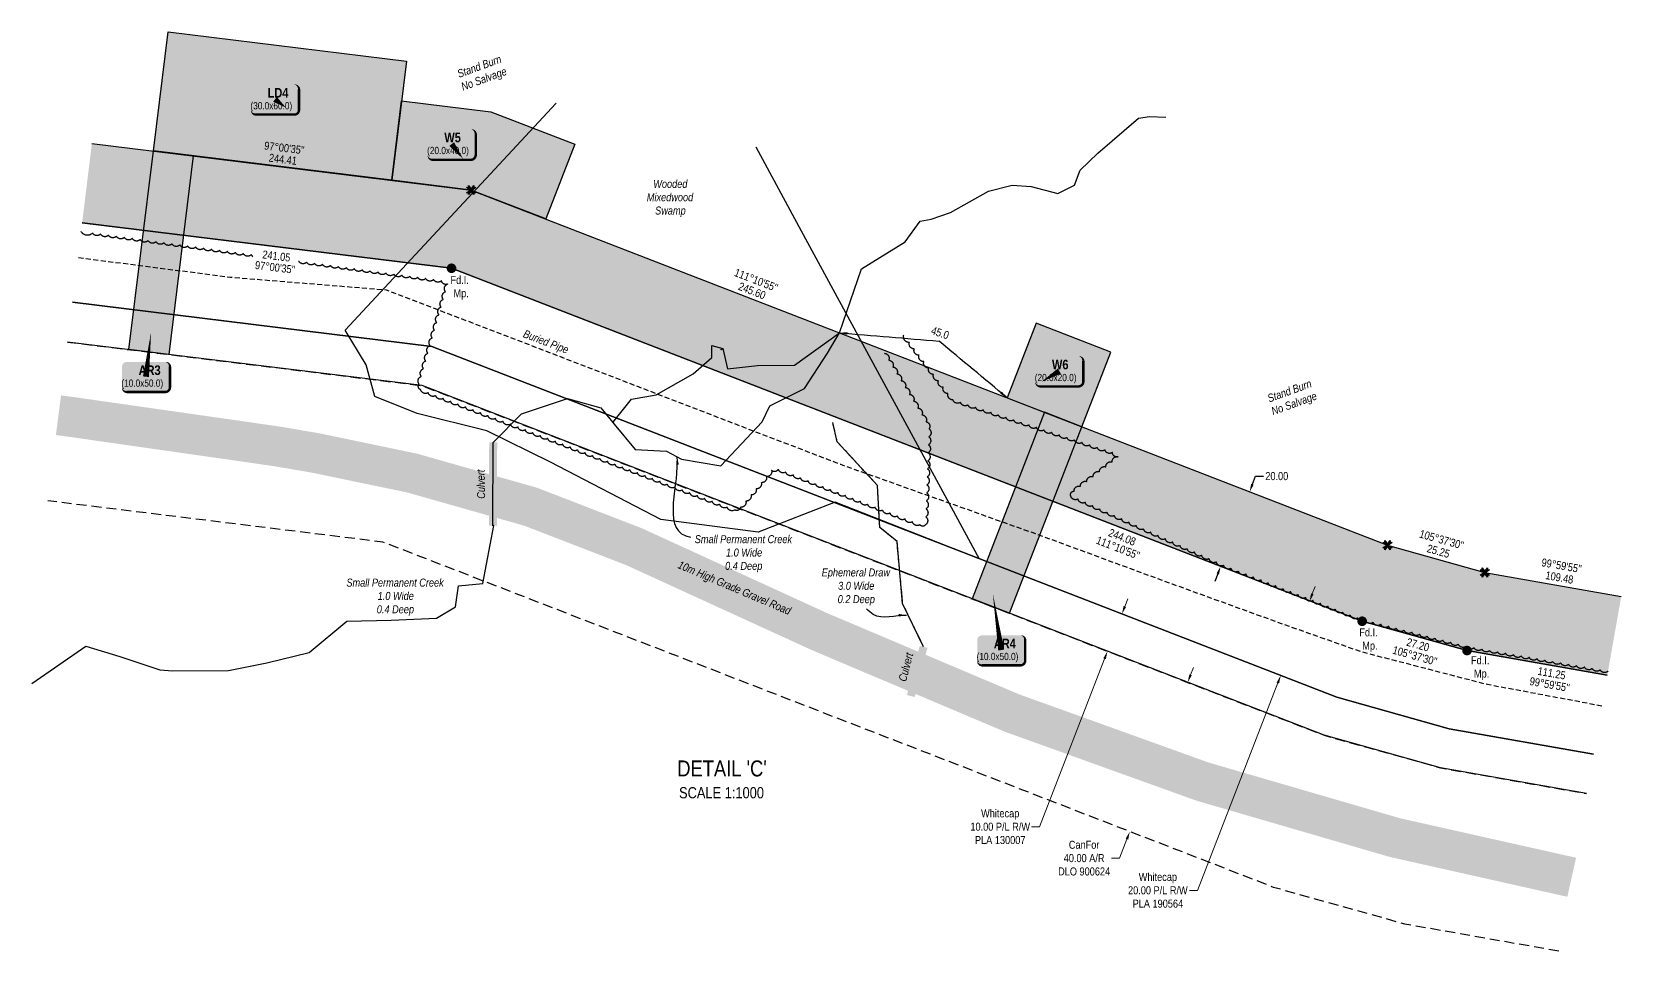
# Model space of a CAD drawing. Extents: x 474266 to 483948, y 6041075 to 6045149.
# Drawn here: x 474266 to 476251, y 6041075 to 6042223 of the extents above; entities that cross this region are included whole.
import ezdxf
from ezdxf.enums import TextEntityAlignment as Align

# ---------------------------------------------------------------- set-up
doc = ezdxf.new("R2010")
doc.units = 0
doc.header["$LTSCALE"] = 5
doc.header["$PDSIZE"] = 0.5
for name, pattern in [('0', [1, 1, 0]), ('foc-ACCESSROAD', [3.75, 2.5, -1.25]), ('foc-TOPO', [1, 0.2, -0.8]), ('foc-TOPO-ephemeral', [6.25, 3.125, -0.625, 0.625, -0.625, 0.625, -0.625]), ('UG_PIPE', [1.875, 1.25, -0.625])]:
    doc.linetypes.add(name, pattern=pattern)
doc.layers.get('Defpoints').update_dxf_attribs({"color": 9})
for name, color, linetype, lineweight in [('AS-GENERAL', 48, 'Continuous', 18), ('C-RW-T', 13, 'Continuous', 9), ('F-AR-T', 190, 'Continuous', 9), ('T-TEXT', 48, 'Continuous', 18), ('T-TIE-T', 201, 'Continuous', 18)]:
    doc.layers.add(name, color=color, linetype=linetype, lineweight=lineweight)
for name, color, linetype in [('AS-PIPE-UG', 44, 'UG_PIPE'), ('AS-PIPE-UG-T', 44, 'Continuous'), ('AS-ROADS', 254, 'Continuous'), ('C-RW', 13, 'Continuous'), ('DETAIL-T', 7, 'Continuous'), ('F-AR', 190, 'foc-ACCESSROAD'), ('L-BD', 7, 'Continuous'), ('L-BD1', 253, 'Continuous'), ('L-MON', 1, 'Continuous'), ('P-PROPOSED', 10, 'Continuous'), ('P-PROPOSED-H', 21, 'Continuous'), ('P-TEMP-BLOCKS', 250, 'Continuous'), ('P-TEMP-H', 41, 'Continuous'), ('P-TEMP_ACCESS ROAD', 46, 'Continuous'), ('P-TEMP_LOG DECK', 46, 'Continuous'), ('P-TEMP_WORKSPACE', 46, 'Continuous'), ('P-TXT', 4, 'Continuous'), ('T-BUSH', 110, '0'), ('T-CREEK', 160, 'Continuous'), ('T-DRAW', 143, 'foc-TOPO-ephemeral'), ('T-GENERAL', 48, 'foc-TOPO'), ('T-SLOPE', 48, 'Continuous'), ('T-WATER', 160, 'Continuous'), ('T-WATER-T', 170, 'Continuous'), ('WETLAND', 143, 'Continuous'), ('WETLAND-T', 146, 'Continuous')]:
    doc.layers.add(name, color=color, linetype=linetype)
doc.styles.add('80', font='ARIALN.TTF', dxfattribs={"height": 10})
doc.styles.add('80CG', font='ARIALN.TTF', dxfattribs={"height": 10})
doc.styles.add('80L', font='ARIALN.TTF', dxfattribs={"height": 10})
doc.styles.add('80LS', font='ARIALNI.TTF', dxfattribs={"height": 10})
doc.styles.add('BOLD', font='ARIALNB.TTF')
doc.styles.add('foc-LtypeFont', font='ARIALN.TTF', dxfattribs={"height": 7.35})
doc.linetypes.add('foc-TOPO-flowdirection-NOLINE', pattern='A,0,[">",foc-LtypeFont,S=0.3,R=0,X=0,Y=-0.945],-20,[">",foc-LtypeFont,S=0.3,R=0,X=0,Y=-0.945],0', length=20)
doc.dimstyles.new('Compass 5 000', dxfattribs={"dimscale": 5, "dimtxt": 9, "dimasz": 2, "dimexe": 0.2, "dimexo": 0.0625, "dimgap": 0.5, "dimtad": 0, "dimtih": 1, "dimtoh": 1, "dimzin": 0, "dimdsep": 46, "dimtxsty": '80CG', "dimcen": 0.1, "dimse1": 1, "dimse2": 1, "dimclrd": 256, "dimclrt": 256, "dimaunit": 1, "dimadec": 4, "dimazin": 0, "dimtfac": 0.06, "dimtofl": 0, "dimtmove": 0, "dimatfit": 1, "dimfxl": 0.2, "dimtolj": 1, "dimtzin": 0, "dimlwd": -1, "dimarcsym": 0})

# ---------------------------------------------------------------- blocks, each defined once
blk = doc.blocks.new('fdia')
at = {"color": 255, "const_width": 1}
blk.add_lwpolyline([(-0.5, 0, 1), (0.5, 0, 1)], format="xyb", close=True, dxfattribs=at)
blk = doc.blocks.new('Fdiaa')
blk.add_blockref('fdia', (0, 0))
blk = doc.blocks.new('fdib')
at = {"color": 1, "const_width": 1.6}
blk.add_lwpolyline([(-0.4, 0, 1), (0.4, 0, 1)], format="xyb", close=True, dxfattribs=at)
at = {"color": 1}
blk.add_circle((0, 0), 0.8, dxfattribs=at)
blk = doc.blocks.new('Fdibb')
blk.add_blockref('fdib', (0, 0))
blk = doc.blocks.new('fdicc')
for name in ['Fdibb', 'Fdiaa']:
    blk.add_blockref(name, (0, 0))
blk = doc.blocks.new('FDI')
blk.add_blockref('fdicc', (0, 0))
blk = doc.blocks.new('*U551')
at = {"true_color": 0xff8aff}
h = blk.add_hatch(color=211, dxfattribs=at)
edge = h.paths.add_edge_path()
edge.add_line((-24, -19.1), (24, -19.1))
edge.add_arc((24, -13.1), 6, 270, 360)
edge.add_line((30, -13.1), (30, 12.5))
edge.add_arc((24, 12.5), 6, 0, 90)
edge.add_line((24, 18.5), (-24, 18.5))
edge.add_arc((-24, 12.5), 6, 90, 180)
edge.add_line((-30, 12.5), (-30, -13.1))
edge.add_arc((-24, -13.1), 6, 180, 270)
at = {"color": 250, "flags": 128}
blk.add_lwpolyline([(-24, -19.1, 3, 3, 0), (24, -19.1, 3, 3, 0.414214), (30, -13.1, 3, 3, 0), (30, 12.5, 3, 0, 0.414214), (24, 18.5, 0, 0, 0), (-24, 18.5, 0, 0, 0.414214), (-30, 12.5, 0, 0, 0), (-30, -13.1, 0, 3, 0.414214)], format="xyseb", close=True, dxfattribs=at)
at = {"flags": 128}
blk.add_lwpolyline([(13.6, -10.3, 0, 7.5, 0), (0, 0, 0, 0, 0)], format="xyseb", dxfattribs=at)
at = {"color": 250}
for tag, p, height, style in [('TEMP_AREA_W1_001', (-9.2, 2.2), 12, 'BOLD'), ('ENTER_TEXT_001', (-30.7, -12.5), 9, '80')]:
    blk.add_attdef(tag, p, '', height=height, dxfattribs=dict(at, style=style))
blk = doc.blocks.new('*U553')
at = {"true_color": 0xff8aff}
h = blk.add_hatch(color=211, dxfattribs=at)
edge = h.paths.add_edge_path()
edge.add_line((-24, -19.1), (24, -19.1))
edge.add_arc((24, -13.1), 6, 270, 360)
edge.add_line((30, -13.1), (30, 12.5))
edge.add_arc((24, 12.5), 6, 0, 90)
edge.add_line((24, 18.5), (-24, 18.5))
edge.add_arc((-24, 12.5), 6, 90, 180)
edge.add_line((-30, 12.5), (-30, -13.1))
edge.add_arc((-24, -13.1), 6, 180, 270)
at = {"color": 250, "flags": 128}
blk.add_lwpolyline([(-24, -19.1, 3, 3, 0), (24, -19.1, 3, 3, 0.414214), (30, -13.1, 3, 3, 0), (30, 12.5, 3, 0, 0.414214), (24, 18.5, 0, 0, 0), (-24, 18.5, 0, 0, 0.414214), (-30, 12.5, 0, 0, 0), (-30, -13.1, 0, 3, 0.414214)], format="xyseb", close=True, dxfattribs=at)
at = {"flags": 128}
blk.add_lwpolyline([(-22.2, -13.3, 0, 7.5, 0), (0, 0, 0, 0, 0)], format="xyseb", dxfattribs=at)
at = {"color": 250}
for tag, p, height, style in [('TEMP_AREA_W1_001', (-9.2, 2.2), 12, 'BOLD'), ('ENTER_TEXT_001', (-30.7, -12.5), 9, '80')]:
    blk.add_attdef(tag, p, '', height=height, dxfattribs=dict(at, style=style))
blk = doc.blocks.new('*U552')
at = {"true_color": 0xff8aff}
h = blk.add_hatch(color=211, dxfattribs=at)
edge = h.paths.add_edge_path()
edge.add_line((-24, -19.6), (24, -19.6))
edge.add_arc((24, -13.6), 6, 270, 360)
edge.add_line((30, -13.6), (30, 12.5))
edge.add_arc((24, 12.5), 6, 0, 90)
edge.add_line((24, 18.5), (-24, 18.5))
edge.add_arc((-24, 12.5), 6, 90, 180)
edge.add_line((-30, 12.5), (-30, -13.6))
edge.add_arc((-24, -13.6), 6, 180, 270)
at = {"color": 250, "flags": 128}
blk.add_lwpolyline([(-24, -19.6, 3, 3, 0), (24, -19.6, 3, 3, 0.414214), (30, -13.6, 3, 3, 0), (30, 12.5, 3, 0, 0.414214), (24, 18.5, 0, 0, 0), (-24, 18.5, 0, 0, 0.414214), (-30, 12.5, 0, 0, 0), (-30, -13.6, 0, 3, 0.414214)], format="xyseb", close=True, dxfattribs=at)
at = {"flags": 128}
blk.add_lwpolyline([(14.2, -18.5, 0, 7.5, 0), (0, 0, 0, 0, 0)], format="xyseb", dxfattribs=at)
at = {"color": 250}
for tag, p, height, style in [('TEMP_AREA_W1_001', (-9.2, 2.2), 12, 'BOLD'), ('ENTER_TEXT_001', (-30.7, -12.5), 9, '80')]:
    blk.add_attdef(tag, p, '', height=height, dxfattribs=dict(at, style=style))
blk = doc.blocks.new('*D554')
at = {"layer": 'C-RW-T', "transparency": 16777216}
for p, q in [((475631.4, 6041505.3), (475635, 6041514.7)), ((475606.1, 6041440.1), (475524.8, 6041230.3)), ((475524.8, 6041230.3), (475514.8, 6041230.3))]:
    blk.add_line(p, q, dxfattribs=at)
at = {"layer": 'C-RW-T', "linetype": 'Continuous', "transparency": 16777216}
for points in [[(475629.9, 6041505.9), (475633, 6041504.7), (475627.8, 6041496)], [(475604.6, 6041440.7), (475607.7, 6041439.5), (475609.7, 6041449.4)]]:
    blk.add_solid(points, dxfattribs=at)
at = {"layer": 'Defpoints', "color": 0, "linetype": 'Continuous', "transparency": 16777216}
for p in [(475651.6, 6041486.8), (475609.7, 6041449.4), (475633.5, 6041440.2)]:
    blk.add_point(p, dxfattribs=at)
at = {"layer": 'C-RW-T', "linetype": 'Continuous', "transparency": 16777216, "insert": (475475.8, 6041230.3), "char_height": 10, "attachment_point": 5, "style": '80CG'}
blk.add_mtext('\\A1;Whitecap\\P10.00 P/L R/W\\PPLA 130007', dxfattribs=at)
blk = doc.blocks.new('*D555')
at = {"layer": 'Defpoints', "color": 0, "linetype": 'Continuous', "transparency": 16777216}
for p in [(475696.5, 6041415.8), (475624.2, 6041229.4), (475637.7, 6041224.2)]:
    blk.add_point(p, dxfattribs=at)
at = {"layer": 'F-AR-T', "transparency": 16777216}
for p, q in [((475713.5, 6041419.9), (475717.2, 6041429.2)), ((475634.1, 6041214.9), (475624.9, 6041191.1)), ((475624.9, 6041191.1), (475614.9, 6041191.1))]:
    blk.add_line(p, q, dxfattribs=at)
at = {"layer": 'F-AR-T', "linetype": 'Continuous', "transparency": 16777216}
for points in [[(475712, 6041420.5), (475715.1, 6041419.3), (475709.9, 6041410.6)], [(475632.5, 6041215.5), (475635.6, 6041214.3), (475637.7, 6041224.2)]]:
    blk.add_solid(points, dxfattribs=at)
at = {"layer": 'F-AR-T', "linetype": 'Continuous', "transparency": 16777216, "insert": (475580.6, 6041191.1), "char_height": 10, "attachment_point": 5, "style": '80CG'}
blk.add_mtext('\\A1;CanFor\\P40.00 A/R\\PDLO 900624', dxfattribs=at)
blk = doc.blocks.new('*D556')
at = {"layer": 'C-RW-T', "transparency": 16777216}
for p, q in [((475865.6, 6041521), (475869.2, 6041530.3)), ((475822.5, 6041409.8), (475722.2, 6041150.9)), ((475722.2, 6041150.9), (475712.2, 6041150.9))]:
    blk.add_line(p, q, dxfattribs=at)
at = {"layer": 'C-RW-T', "linetype": 'Continuous', "transparency": 16777216}
for points in [[(475864.1, 6041521.6), (475867.2, 6041520.4), (475862, 6041511.7)], [(475821, 6041410.4), (475824.1, 6041409.2), (475826.1, 6041419.1)]]:
    blk.add_solid(points, dxfattribs=at)
at = {"layer": 'Defpoints', "color": 0, "linetype": 'Continuous', "transparency": 16777216}
for p in [(475815.2, 6041529.8), (475779.4, 6041437.3), (475826.1, 6041419.1)]:
    blk.add_point(p, dxfattribs=at)
at = {"layer": 'C-RW-T', "linetype": 'Continuous', "transparency": 16777216, "insert": (475672.7, 6041150.9), "char_height": 10, "attachment_point": 5, "style": '80CG'}
blk.add_mtext('\\A1;Whitecap\\P20.00 P/L R/W\\PPLA 190564', dxfattribs=at)
blk = doc.blocks.new('*U560')
at = {"true_color": 0xff8aff}
h = blk.add_hatch(color=211, dxfattribs=at)
edge = h.paths.add_edge_path()
edge.add_line((-24, -19.1), (24, -19.1))
edge.add_arc((24, -13.1), 6, 270, 360)
edge.add_line((30, -13.1), (30, 12.5))
edge.add_arc((24, 12.5), 6, 0, 90)
edge.add_line((24, 18.5), (-24, 18.5))
edge.add_arc((-24, 12.5), 6, 90, 180)
edge.add_line((-30, 12.5), (-30, -13.1))
edge.add_arc((-24, -13.1), 6, 180, 270)
at = {"flags": 128}
blk.add_lwpolyline([(-10.4, 70.4, 0, 7.5, 0), (0, 0, 0, 0, 0)], format="xyseb", dxfattribs=at)
at = {"color": 250, "flags": 128}
blk.add_lwpolyline([(-24, -19.1, 3, 3, 0), (24, -19.1, 3, 3, 0.414214), (30, -13.1, 3, 3, 0), (30, 12.5, 3, 0, 0.414214), (24, 18.5, 0, 0, 0), (-24, 18.5, 0, 0, 0.414214), (-30, 12.5, 0, 0, 0), (-30, -13.1, 0, 3, 0.414214)], format="xyseb", close=True, dxfattribs=at)
at = {"color": 250}
for tag, p, height, style in [('TEMP_AREA_W1_001', (-9.2, 2.2), 12, 'BOLD'), ('ENTER_TEXT_001', (-30.7, -12.5), 9, '80')]:
    blk.add_attdef(tag, p, '', height=height, dxfattribs=dict(at, style=style))
blk = doc.blocks.new('*U568')
at = {"true_color": 0xff8aff}
h = blk.add_hatch(color=211, dxfattribs=at)
edge = h.paths.add_edge_path()
edge.add_line((-24, -19.1), (24, -19.1))
edge.add_arc((24, -13.1), 6, 270, 360)
edge.add_line((30, -13.1), (30, 12.5))
edge.add_arc((24, 12.5), 6, 0, 90)
edge.add_line((24, 18.5), (-24, 18.5))
edge.add_arc((-24, 12.5), 6, 90, 180)
edge.add_line((-30, 12.5), (-30, -13.1))
edge.add_arc((-24, -13.1), 6, 180, 270)
at = {"flags": 128}
blk.add_lwpolyline([(6.4, 55.6, 0, 7.5, 0), (0, 0, 0, 0, 0)], format="xyseb", dxfattribs=at)
at = {"color": 250, "flags": 128}
blk.add_lwpolyline([(-24, -19.1, 3, 3, 0), (24, -19.1, 3, 3, 0.414214), (30, -13.1, 3, 3, 0), (30, 12.5, 3, 0, 0.414214), (24, 18.5, 0, 0, 0), (-24, 18.5, 0, 0, 0.414214), (-30, 12.5, 0, 0, 0), (-30, -13.1, 0, 3, 0.414214)], format="xyseb", close=True, dxfattribs=at)
at = {"color": 250}
for tag, p, height, style in [('TEMP_AREA_W1_001', (-9.2, 2.2), 12, 'BOLD'), ('ENTER_TEXT_001', (-30.7, -12.5), 9, '80')]:
    blk.add_attdef(tag, p, '', height=height, dxfattribs=dict(at, style=style))
blk = doc.blocks.new('TEMP')
h = blk.add_hatch(color=255)
h.dxf.hatch_style = 1
h.paths.add_polyline_path([(0, 0.25), (-0.67, 1.15), (-0.67, 0.67), (-1.15, 0.67), (-0.25, 0), (-1.15, -0.67), (-0.67, -0.67), (-0.67, -1.15), (0, -0.25), (0.67, -1.15), (0.67, -0.67), (1.15, -0.67), (0.25, 0), (1.15, 0.67), (0.67, 0.67), (0.67, 1.15)])
h.paths.add_polyline_path([(0.57, 0.85), (0.57, 0.57), (0.85, 0.57), (0.08, 0), (0.85, -0.57), (0.57, -0.57), (0.57, -0.85), (0, -0.08), (-0.57, -0.85), (-0.57, -0.57), (-0.85, -0.57), (-0.08, 0), (-0.85, 0.57), (-0.57, 0.57), (-0.57, 0.85), (0, 0.08)], flags=16)
h = blk.add_hatch(color=1)
h.dxf.hatch_style = 1
h.paths.add_polyline_path([(0, 0.08), (-0.57, 0.85), (-0.57, 0.57), (-0.85, 0.57), (-0.08, 0), (-0.85, -0.57), (-0.57, -0.57), (-0.57, -0.85), (0, -0.08), (0.57, -0.85), (0.57, -0.57), (0.85, -0.57), (0.08, 0), (0.85, 0.57), (0.57, 0.57), (0.57, 0.85)])
at = {"color": 1}
for p, q in [((-0.08, 0), (0.08, 0)), ((0, 0.08), (0, -0.08))]:
    blk.add_line(p, q, dxfattribs=at)
at = {"color": 255, "flags": 128}
blk.add_lwpolyline([(-0.25, 0), (-1.15, 0.67), (-0.67, 0.67), (-0.67, 1.15), (0, 0.25), (0.67, 1.15), (0.67, 0.67), (1.15, 0.67), (0.25, 0), (1.15, -0.67), (0.67, -0.67), (0.67, -1.15), (0, -0.25), (-0.67, -1.15), (-0.67, -0.67), (-1.15, -0.67)], close=True, dxfattribs=at)
at = {"color": 1, "flags": 128}
blk.add_lwpolyline([(-0.08, 0), (-0.85, 0.57), (-0.57, 0.57), (-0.57, 0.85), (0, 0.08), (0.57, 0.85), (0.57, 0.57), (0.85, 0.57), (0.08, 0), (0.85, -0.57), (0.57, -0.57), (0.57, -0.85), (0, -0.08), (-0.57, -0.85), (-0.57, -0.57), (-0.85, -0.57)], close=True, dxfattribs=at)
blk = doc.blocks.new('*D569')
at = {"layer": 'Defpoints', "color": 0, "transparency": 16777216}
for p in [(475778.7, 6041651.9), (475787.3, 6041648.6), (475742.5, 6041558.7)]:
    blk.add_point(p, dxfattribs=at)
at = {"layer": 'P-TXT', "transparency": 16777216}
for p, q in [((475790.9, 6041657.9), (475794.8, 6041668.1)), ((475794.8, 6041668.1), (475804.8, 6041668.1)), ((475747.5, 6041546.1), (475743.9, 6041536.7))]:
    blk.add_line(p, q, dxfattribs=at)
for points in [[(475789.3, 6041658.5), (475792.4, 6041657.3), (475787.3, 6041648.6)], [(475746, 6041546.7), (475749.1, 6041545.5), (475751.1, 6041555.4)]]:
    blk.add_solid(points, dxfattribs=at)
at = {"layer": 'P-TXT', "transparency": 16777216, "insert": (475821.2, 6041668.1), "char_height": 10, "attachment_point": 5, "style": '80CG'}
blk.add_mtext('\\A1;20.00', dxfattribs=at)

msp = doc.modelspace()

# ---------------------------------------------------------------- hatches: boundary and pattern name
at = {"layer": 'P-PROPOSED-H'}
h = msp.add_hatch(color=256, dxfattribs=at)
h.dxf.hatch_style = 1
h.paths.add_polyline_path([(476251.365, 6041517.832), (476234.012, 6041419.403), (476058.789, 6041450.293), (475927.869, 6041486.908), (474790.524, 6041927.658), (474329.219, 6041984.38), (474341.416, 6042083.581), (474815.054, 6042025.343), (475959.461, 6041581.856), (476080.979, 6041547.87)])
at = {"layer": 'P-TEMP-H'}
h = msp.add_hatch(color=256, dxfattribs=at)
h.dxf.hatch_style = 1
h.paths.add_polyline_path([(474418.252, 6042074.133), (474436.549, 6042222.934), (474734.15, 6042186.341), (474715.854, 6042037.54)])
h = msp.add_hatch(color=256, dxfattribs=at)
h.dxf.hatch_style = 1
h.paths.add_polyline_path([(474908.248, 6041989.227), (474815.054, 6042025.343), (474715.854, 6042037.54), (474728.051, 6042136.741), (474839.584, 6042123.027), (474944.364, 6042082.422)])
h = msp.add_hatch(color=256, dxfattribs=at)
h.dxf.hatch_style = 1
h.paths.add_polyline_path([(474467.853, 6042068.034), (474437.359, 6041820.033), (474387.758, 6041826.132), (474418.252, 6042074.133)])
h = msp.add_hatch(color=256, dxfattribs=at)
h.dxf.hatch_style = 1
h.paths.add_polyline_path([(475577.669, 6041729.81), (475613.784, 6041823.004), (475520.59, 6041859.119), (475484.475, 6041765.925)])
h = msp.add_hatch(color=256, dxfattribs=at)
h.dxf.hatch_style = 1
h.paths.add_polyline_path([(475487.381, 6041496.824), (475577.669, 6041729.81), (475531.072, 6041747.867), (475440.784, 6041514.881)])

# ---------------------------------------------------------------- linework, layer by layer
at = {"layer": 'AS-GENERAL', "const_width": 9.995, "flags": 128}
for points in [[(474842.164, 6041606.218), (474842.599, 6041710.308)], [(475364.164, 6041393.538), (475380.079, 6041454.893)]]:
    msp.add_lwpolyline(points, dxfattribs=at)
at = {"layer": 'AS-PIPE-UG', "flags": 128}
msp.add_lwpolyline([(476227.244, 6041381.009), (476084.389, 6041407.768), (475927.014, 6041448.508), (475821.979, 6041485.738), (475690.849, 6041533.148), (475527.829, 6041593.198), (475276.559, 6041682.513), (474709.534, 6041900.343), (474514.699, 6041916.123), (474323.85, 6041940.714)], dxfattribs=at)
at = {"layer": 'AS-ROADS', "const_width": 49.974, "flags": 128}
msp.add_lwpolyline([(476189.553, 6041167.215), (475968.759, 6041216.758), (475728.479, 6041286.678), (475490.219, 6041372.413), (475250.344, 6041473.848), (475018.189, 6041580.113), (474889.684, 6041629.788), (474741.574, 6041671.878), (474620.914, 6041696.998), (474571.259, 6041705.468), (474316.374, 6041741.948), (474299.675, 6041744.107)], dxfattribs=at)
at = {"layer": 'C-RW'}
for points in [[(474329.219, 6041984.38), (474790.524, 6041927.658), (475927.869, 6041486.908), (476058.789, 6041450.293), (476234.012, 6041419.403)], [(476216.66, 6041320.973), (476036.6, 6041352.717), (475896.278, 6041391.961), (474765.995, 6041829.974), (474317.021, 6041885.18)], [(474317.021, 6041885.18), (474765.995, 6041829.974), (475896.278, 6041391.961), (476036.6, 6041352.717), (476216.66, 6041320.973)], [(476207.983, 6041271.758), (476025.505, 6041303.928), (475880.482, 6041344.487), (474753.73, 6041781.132), (474310.922, 6041835.58)]]:
    msp.add_lwpolyline(points, dxfattribs=at)
at = {"layer": 'F-AR', "flags": 128}
for points in [[(474310.922, 6041835.58), (474753.73, 6041781.132), (475880.482, 6041344.487), (476025.505, 6041303.928), (476207.983, 6041271.758)], [(476173.279, 6041074.899), (475981.126, 6041108.774), (475817.298, 6041154.593), (474704.67, 6041585.764), (474286.527, 6041637.179)]]:
    msp.add_lwpolyline(points, dxfattribs=at)
at = {"layer": 'P-PROPOSED', "flags": 128}
msp.add_lwpolyline([(474341.416, 6042083.581), (474815.054, 6042025.343), (475959.461, 6041581.856), (476080.979, 6041547.87), (476251.365, 6041517.832)], dxfattribs=at)
at = {"layer": 'P-PROPOSED'}
msp.add_lwpolyline([(476234.012, 6041419.403), (476058.789, 6041450.293), (475927.869, 6041486.908), (474790.524, 6041927.658), (474329.219, 6041984.38)], dxfattribs=at)
at = {"layer": 'P-TEMP_ACCESS ROAD'}
for points in [[(474467.853, 6042068.034), (474437.359, 6041820.033), (474387.758, 6041826.132), (474418.252, 6042074.133)], [(475487.381, 6041496.824), (475577.669, 6041729.81), (475531.072, 6041747.867), (475440.784, 6041514.881)]]:
    msp.add_lwpolyline(points, close=True, dxfattribs=at)
at = {"layer": 'P-TEMP_LOG DECK'}
msp.add_lwpolyline([(474418.252, 6042074.133), (474436.549, 6042222.934), (474734.15, 6042186.341), (474715.854, 6042037.54)], close=True, dxfattribs=at)
at = {"layer": 'P-TEMP_WORKSPACE', "flags": 128}
msp.add_lwpolyline([(474908.248, 6041989.227), (474815.054, 6042025.343), (474715.854, 6042037.54), (474728.051, 6042136.741), (474839.584, 6042123.027), (474944.364, 6042082.422)], close=True, dxfattribs=at)
at = {"layer": 'P-TEMP_WORKSPACE'}
msp.add_lwpolyline([(475577.669, 6041729.81), (475613.784, 6041823.004), (475520.59, 6041859.119), (475484.475, 6041765.925)], close=True, dxfattribs=at)
at = {"layer": 'T-BUSH', "flags": 128}
for points in [[(475331.312, 6041821.454, -0.52056705), (475336.508, 6041812.916, -0.52056705), (475341.704, 6041804.378, -0.52056705), (475346.9, 6041795.84, -0.52056705), (475352.096, 6041787.302, -0.52056705), (475357.292, 6041778.764, -0.52056705), (475362.488, 6041770.226, -0.52056705), (475367.684, 6041761.688, -0.52056705), (475372.88, 6041753.15, -0.52056705), (475378.076, 6041744.612, -0.52056705), (475383.272, 6041736.074, -0.52056705), (475387.041, 6041727.165, -0.52056705), (475386.659, 6041717.178, -0.52056705), (475386.277, 6041707.19, -0.52056705), (475385.895, 6041697.203, -0.52056705), (475385.514, 6041687.216, -0.52056705), (475385.132, 6041677.228, -0.52056705), (475384.75, 6041667.241, -0.52056705), (475384.368, 6041657.253, -0.52056705), (475383.986, 6041647.266, -0.52056705), (475383.605, 6041637.278, -0.52056705), (475383.223, 6041627.291, -0.52056705), (475382.841, 6041617.303, -0.52056705), (475382.459, 6041607.316, -0.52056705), (475375.49, 6041607.404, -0.52056705), (475366.188, 6041611.06, -0.52056705), (475356.885, 6041614.716, -0.52056705), (475347.583, 6041618.371, -0.52056705), (475338.281, 6041622.027, -0.52056705), (475328.979, 6041625.683, -0.52056705), (475319.677, 6041629.339, -0.52056705), (475310.375, 6041632.995, -0.52056705), (475301.072, 6041636.651, -0.52056705), (475291.77, 6041640.306, -0.52056705), (475282.468, 6041643.962, -0.52056705), (475273.166, 6041647.618, -0.52056705), (475263.864, 6041651.274, -0.52056705), (475254.562, 6041654.93, -0.52056705), (475245.26, 6041658.585, -0.52056705), (475235.957, 6041662.241, -0.52056705), (475226.655, 6041665.897, -0.52056705), (475217.353, 6041669.553, -0.52056705), (475208.051, 6041673.209, -0.52056705), (475198.749, 6041676.864, -0.52056705), (475190.301, 6041675.264, -0.52056705), (475183.87, 6041667.613, -0.52056705), (475177.439, 6041659.962, -0.52056705), (475171.008, 6041652.311, -0.52056705), (475164.577, 6041644.66, -0.52056705), (475158.145, 6041637.01, -0.52056705), (475151.714, 6041629.359, -0.52056705), (475144.202, 6041625.886, -0.52056705), (475134.867, 6041629.458, -0.52056705), (475125.532, 6041633.029, -0.52056705), (475116.197, 6041636.601, -0.52056705), (475106.862, 6041640.172, -0.52056705), (475097.528, 6041643.744, -0.52056705), (475088.193, 6041647.315, -0.52056705), (475078.858, 6041650.887, -0.52056705), (475069.523, 6041654.458, -0.52056705), (475060.188, 6041658.03, -0.52056705), (475050.853, 6041661.601, -0.52056705), (475041.519, 6041665.173, -0.52056705), (475032.184, 6041668.744, -0.52056705), (475022.849, 6041672.316, -0.52056705), (475013.514, 6041675.887, -0.52056705), (475004.179, 6041679.458, -0.52056705), (474994.844, 6041683.03, -0.52056705), (474985.509, 6041686.601, -0.52056705), (474976.175, 6041690.173, -0.52056705), (474966.84, 6041693.744, -0.52056705), (474957.505, 6041697.316, -0.52056705), (474948.17, 6041700.887, -0.52056705), (474938.835, 6041704.459, -0.52056705), (474929.5, 6041708.03, -0.52056705), (474920.165, 6041711.602, -0.52056705), (474910.831, 6041715.173, -0.52056705), (474901.496, 6041718.745, -0.52056705), (474892.161, 6041722.316, -0.52056705), (474882.826, 6041725.888, -0.52056705), (474873.491, 6041729.459, -0.52056705), (474864.156, 6041733.031, -0.52056705), (474854.821, 6041736.602, -0.52056705), (474845.487, 6041740.174, -0.52056705), (474836.152, 6041743.745, -0.52056705), (474826.817, 6041747.317, -0.52056705), (474817.482, 6041750.888, -0.52056705), (474808.147, 6041754.46, -0.52056705), (474798.812, 6041758.031, -0.52056705), (474789.477, 6041761.603, -0.52056705), (474780.143, 6041765.174, -0.52056705), (474770.808, 6041768.745, -0.52056705), (474761.473, 6041772.317, -0.52056705), (474752.138, 6041775.888, -0.52056705), (474750.067, 6041783.092, -0.52056705), (474752.812, 6041792.702, -0.52056705), (474755.556, 6041802.313, -0.52056705), (474758.3, 6041811.923, -0.52056705), (474761.045, 6041821.534, -0.52056705), (474763.789, 6041831.145, -0.52056705), (474766.533, 6041840.755, -0.52056705), (474769.278, 6041850.366, -0.52056705), (474772.022, 6041859.976, -0.52056705), (474774.766, 6041869.587, -0.52056705), (474777.511, 6041879.198, -0.52056705), (474780.255, 6041888.808, -0.52056705), (474782.999, 6041898.419, -0.52056705), (474785.729, 6041908.033, -0.52056705), (474778.079, 6041912.237, -0.52056705), (474768.176, 6041913.589, -0.52056705), (474758.273, 6041914.941, -0.52056705), (474748.37, 6041916.294, -0.52056705), (474738.468, 6041917.646, -0.52056705), (474728.565, 6041918.999, -0.52056705), (474718.662, 6041920.351, -0.52056705), (474708.759, 6041921.703, -0.52056705), (474698.856, 6041923.056, -0.52056705), (474688.954, 6041924.408, -0.52056705), (474679.051, 6041925.76, -0.52056705), (474669.148, 6041927.113, -0.52056705), (474659.245, 6041928.465, -0.52056705), (474649.342, 6041929.818, -0.52056705), (474639.439, 6041931.17, -0.52056705), (474629.537, 6041932.522, -0.52056705), (474619.634, 6041933.875, -0.52056705), (474609.731, 6041935.227, -0.52056705), (474599.828, 6041936.58, -0.52056705), (474589.925, 6041937.932, -0.52056705), (474580.022, 6041939.284, -0.52056705), (474570.12, 6041940.637, -0.52056705), (474560.217, 6041941.989, -0.52056705), (474550.314, 6041943.341, -0.52056705), (474540.411, 6041944.694, -0.52056705), (474530.508, 6041946.046, -0.52056705), (474520.605, 6041947.399, -0.52056705), (474510.703, 6041948.751, -0.52056705), (474500.8, 6041950.103, -0.52056705), (474490.897, 6041951.456, -0.52056705), (474480.994, 6041952.808, -0.52056705), (474471.091, 6041954.161, -0.52056705), (474461.188, 6041955.513, -0.52056705), (474451.286, 6041956.865, -0.52056705), (474441.383, 6041958.218, -0.52056705), (474431.48, 6041959.57, -0.52056705), (474421.577, 6041960.922, -0.52056705), (474411.674, 6041962.275, -0.52056705), (474401.771, 6041963.627, -0.52056705), (474391.869, 6041964.98, -0.52056705), (474381.966, 6041966.332, -0.52056705), (474372.063, 6041967.684, -0.52056705), (474362.16, 6041969.037, -0.52056705), (474352.257, 6041970.389, -0.52056705), (474342.354, 6041971.741, -0.52056705), (474327.947, 6041973.709, -0.52056705)], [(476234.917, 6041424.556, -0.52056705), (476225.072, 6041426.279, -0.52056705), (476215.227, 6041428.002, -0.52056705), (476205.382, 6041429.726, -0.52056705), (476195.537, 6041431.449, -0.52056705), (476185.692, 6041433.172, -0.52056705), (476175.847, 6041434.895, -0.52056705), (476166.001, 6041436.619, -0.52056705), (476156.156, 6041438.342, -0.52056705), (476146.311, 6041440.065, -0.52056705), (476136.466, 6041441.788, -0.52056705), (476126.621, 6041443.512, -0.52056705), (476116.776, 6041445.235, -0.52056705), (476106.931, 6041446.958, -0.52056705), (476097.086, 6041448.681, -0.52056705), (476087.241, 6041450.405, -0.52056705), (476077.396, 6041452.128, -0.52056705), (476067.551, 6041453.851, -0.52056705), (476057.736, 6041455.714, -0.52056705), (476048.056, 6041458.204, -0.52056705), (476038.377, 6041460.695, -0.52056705), (476028.697, 6041463.185, -0.52056705), (476019.018, 6041465.675, -0.52056705), (476009.338, 6041468.166, -0.52056705), (475999.659, 6041470.656, -0.52056705), (475989.979, 6041473.147, -0.52056705), (475980.3, 6041475.637, -0.52056705), (475970.62, 6041478.128, -0.52056705), (475960.941, 6041480.618, -0.52056705), (475951.261, 6041483.109, -0.52056705), (475941.582, 6041485.599, -0.52056705), (475931.902, 6041488.089, -0.52056705), (475922.332, 6041490.918, -0.52056705), (475913.03, 6041494.574, -0.52056705), (475903.728, 6041498.23, -0.52056705), (475894.426, 6041501.886, -0.52056705), (475885.124, 6041505.542, -0.52056705), (475875.822, 6041509.197, -0.52056705), (475866.519, 6041512.853, -0.52056705), (475857.217, 6041516.509, -0.52056705), (475847.915, 6041520.165, -0.52056705), (475838.613, 6041523.82, -0.52056705), (475829.311, 6041527.476, -0.52056705), (475820.009, 6041531.132, -0.52056705), (475810.706, 6041534.788, -0.52056705), (475801.404, 6041538.443, -0.52056705), (475792.102, 6041542.099, -0.52056705), (475782.8, 6041545.755, -0.52056705), (475773.498, 6041549.411, -0.52056705), (475764.196, 6041553.066, -0.52056705), (475754.901, 6041556.741, -0.52056705), (475745.803, 6041560.879, -0.52056705), (475736.705, 6041565.017, -0.52056705), (475727.607, 6041569.155, -0.52056705), (475718.509, 6041573.292, -0.52056705), (475709.411, 6041577.43, -0.52056705), (475700.314, 6041581.568, -0.52056705), (475691.216, 6041585.706, -0.52056705), (475682.118, 6041589.844, -0.52056705), (475673.02, 6041593.982, -0.52056705), (475663.922, 6041598.12, -0.52056705), (475654.824, 6041602.258, -0.52056705), (475645.726, 6041606.396, -0.52056705), (475636.628, 6041610.534, -0.52056705), (475627.53, 6041614.671, -0.52056705), (475618.432, 6041618.809, -0.52056705), (475609.334, 6041622.947, -0.52056705), (475600.236, 6041627.085, -0.52056705), (475591.138, 6041631.223, -0.52056705), (475582.04, 6041635.361, -0.52056705), (475572.942, 6041639.499, -0.52056705), (475563.844, 6041643.637, -0.52056705), (475568.038, 6041649.293, -0.52056705), (475575.968, 6041655.376, -0.52056705), (475583.898, 6041661.46, -0.52056705), (475591.828, 6041667.543, -0.52056705), (475599.759, 6041673.626, -0.52056705), (475607.689, 6041679.71, -0.52056705), (475615.619, 6041685.793, -0.52056705), (475623.104, 6041692.257, -0.52056705), (475616.063, 6041697.64, -0.52056705), (475606.571, 6041700.772, -0.52056705), (475597.079, 6041703.903, -0.52056705), (475587.588, 6041707.034, -0.52056705), (475578.096, 6041710.165, -0.52056705), (475568.605, 6041713.296, -0.52056705), (475559.113, 6041716.427, -0.52056705), (475549.621, 6041719.559, -0.52056705), (475540.13, 6041722.69, -0.52056705), (475530.638, 6041725.821, -0.52056705), (475521.147, 6041728.952, -0.52056705), (475511.655, 6041732.083, -0.52056705), (475502.163, 6041735.215, -0.52056705), (475492.672, 6041738.346, -0.52056705), (475483.18, 6041741.477, -0.52056705), (475473.689, 6041744.608, -0.52056705), (475464.197, 6041747.739, -0.52056705), (475454.705, 6041750.87, -0.52056705), (475445.214, 6041754.002, -0.52056705), (475435.722, 6041757.133, -0.52056705), (475426.23, 6041760.264, -0.52056705), (475416.739, 6041763.395, -0.52056705), (475410.587, 6041771.194, -0.52056705), (475404.559, 6041779.166, -0.52056705), (475398.532, 6041787.139, -0.52056705), (475392.505, 6041795.112, -0.52056705), (475386.477, 6041803.085, -0.52056705), (475380.45, 6041811.058, -0.52056705), (475374.422, 6041819.03, -0.52056705), (475368.395, 6041827.003, -0.52056705), (475362.368, 6041834.976, -0.52056705), (475355.321, 6041844.297, -0.52056705)]]:
    msp.add_lwpolyline(points, format="xyb", dxfattribs=at)
at = {"layer": 'T-CREEK', "linetype": 'foc-TOPO-flowdirection-NOLINE', "flags": 128}
msp.add_lwpolyline([(474266.353, 6041409.144), (474333.744, 6041455.913), (474376.199, 6041442.838), (474426.449, 6041426.293), (474442.349, 6041424.848), (474512.109, 6041425.528), (474559.874, 6041434.848), (474612.629, 6041447.853), (474659.644, 6041487.128), (474715.179, 6041488.298), (474771.769, 6041490.773), (474795.469, 6041504.863), (474799.159, 6041531.143), (474829.769, 6041533.878), (474843.239, 6041606.288), (474842.164, 6041606.218), (474842.694, 6041710.298), (474842.599, 6041710.308), (474878.034, 6041745.833), (474935.414, 6041765.233), (474976.834, 6041753.368), (474992.219, 6041735.048), (475015.374, 6041764.123), (475046.179, 6041769.593), (475092.479, 6041795.668), (475115.604, 6041816.258), (475115.739, 6041831.353), (475129.474, 6041827.313), (475135.334, 6041802.043), (475172.829, 6041806.218), (475218.929, 6041806.468), (475275.074, 6041846.958), (475302.624, 6041927.033), (475356.954, 6041960.848), (475375.839, 6041986.488), (475389.369, 6041989.048), (475413.654, 6041997.378), (475461.354, 6042024.023), (475490.694, 6042031.378), (475514.474, 6042029.893), (475547.874, 6042021.063), (475568.774, 6042031.333), (475575.584, 6042050.083), (475597.649, 6042071.283), (475648.599, 6042115.288), (475662.134, 6042117.228), (475682.476, 6042116.201)], dxfattribs=at)
at = {"layer": 'T-CREEK', "flags": 128}
msp.add_lwpolyline([(474266.353, 6041409.144), (474333.744, 6041455.913), (474376.199, 6041442.838), (474426.449, 6041426.293), (474442.349, 6041424.848), (474512.109, 6041425.528), (474559.874, 6041434.848), (474612.629, 6041447.853), (474659.644, 6041487.128), (474715.179, 6041488.298), (474771.769, 6041490.773), (474795.469, 6041504.863), (474799.159, 6041531.143), (474829.769, 6041533.878), (474843.239, 6041606.288), (474842.164, 6041606.218), (474842.694, 6041710.298), (474842.599, 6041710.308), (474878.034, 6041745.833), (474935.414, 6041765.233), (474976.834, 6041753.368), (474992.219, 6041735.048), (475015.374, 6041764.123), (475046.179, 6041769.593), (475092.479, 6041795.668), (475115.604, 6041816.258), (475115.739, 6041831.353), (475129.474, 6041827.313), (475135.334, 6041802.043), (475172.829, 6041806.218), (475218.929, 6041806.468), (475275.074, 6041846.958), (475302.624, 6041927.033), (475356.954, 6041960.848), (475375.839, 6041986.488), (475389.369, 6041989.048), (475413.654, 6041997.378), (475461.354, 6042024.023), (475490.694, 6042031.378), (475514.474, 6042029.893), (475547.874, 6042021.063), (475568.774, 6042031.333), (475575.584, 6042050.083), (475597.649, 6042071.283), (475648.599, 6042115.288), (475662.134, 6042117.228), (475682.476, 6042116.201)], dxfattribs=at)
at = {"layer": 'T-DRAW', "linetype": 'foc-TOPO-flowdirection-NOLINE', "flags": 128}
msp.add_lwpolyline([(475380.079, 6041454.893), (475353.959, 6041508.963), (475346.974, 6041586.433), (475325.419, 6041603.758), (475322.459, 6041656.493), (475272.364, 6041711.028), (475266.659, 6041735.173)], dxfattribs=at)
at = {"layer": 'T-DRAW', "flags": 128}
msp.add_lwpolyline([(475380.079, 6041454.893), (475353.959, 6041508.963), (475346.974, 6041586.433), (475325.419, 6041603.758), (475322.459, 6041656.493), (475272.364, 6041711.028), (475266.659, 6041735.173)], dxfattribs=at)
at = {"layer": 'T-SLOPE', "flags": 128}
for points in [[(475129.869, 6041826.668), (475126.379, 6041825.973)], [(475129.139, 6041826.478), (475127.244, 6041825.883)]]:
    msp.add_lwpolyline(points, dxfattribs=at)
at = {"layer": 'T-WATER', "linetype": 'foc-TOPO-flowdirection-NOLINE', "flags": 128}
msp.add_lwpolyline([(474992.219, 6041735.048), (474993.639, 6041733.068), (475019.779, 6041701.303), (475058.949, 6041699.453), (475077.634, 6041689.313), (475126.814, 6041680.998), (475178.709, 6041735.868), (475188.164, 6041755.953), (475231.589, 6041777.668), (475260.124, 6041821.848), (475275.074, 6041846.958)], dxfattribs=at)
at = {"layer": 'T-WATER', "flags": 128}
msp.add_lwpolyline([(474992.219, 6041735.048), (474993.639, 6041733.068), (475019.779, 6041701.303), (475058.949, 6041699.453), (475077.634, 6041689.313), (475126.814, 6041680.998), (475178.709, 6041735.868), (475188.164, 6041755.953), (475231.589, 6041777.668), (475260.124, 6041821.848), (475275.074, 6041846.958)], dxfattribs=at)
at = {"layer": 'WETLAND', "flags": 128}
msp.add_lwpolyline([(475170.416, 6042079.361), (475227.426, 6041974.289), (475414.539, 6041629.435), (475449.57, 6041564.871), (475397.899, 6041585.175), (475269.859, 6041635.488), (475173.624, 6041598.266), (475051.915, 6041614.141), (474914.332, 6041685.579), (474834.743, 6041724.842), (474747.644, 6041746.433), (474694.727, 6041767.6), (474684.144, 6041807.287), (474657.595, 6041850.314), (474921.253, 6042133.664)], dxfattribs=at)

# ---------------------------------------------------------------- block references
at = {"layer": 'L-MON'}
for name, p, xscale, yscale, zscale in [('TEMP', (474815.054, 6042025.343), 4.997373850000048, 4.997373850000048, 4.997373850000048), ('FDI', (474790.524, 6041927.658), 4.997373850000058, 4.997373850000058, 4.997373850000058), ('TEMP', (475959.461, 6041581.856), 4.997373850000048, 4.997373850000048, 4.997373850000048), ('TEMP', (476080.979, 6041547.87), 4.997373850000048, 4.997373850000048, 4.997373850000048), ('FDI', (475927.869, 6041486.908), 4.997373850000058, 4.997373850000058, 4.997373850000058), ('FDI', (476058.789, 6041450.293), 4.997373850000058, 4.997373850000058, 4.997373850000058)]:
    msp.add_blockref(name, p, dxfattribs=dict(at, xscale=xscale, yscale=yscale, zscale=zscale))
at = {"layer": 'P-TEMP-BLOCKS', "xscale": 0.99947477, "yscale": 0.99947477, "zscale": 0.99947477}
for name, p, values in [('*U551', (474570.121, 6042138.614), {'TEMP_AREA_W1_001': 'LD4', 'ENTER_TEXT_001': '(30.0x60.0)'}), ('*U552', (474790.767, 6042082.72), {'TEMP_AREA_W1_001': 'W5', 'ENTER_TEXT_001': '(20.0x40.0)'}), ('*U568', (474408.96, 6041792.239), {'TEMP_AREA_W1_001': 'AR3', 'ENTER_TEXT_001': '(10.0x50.0)'}), ('*U553', (475549.647, 6041799.238), {'TEMP_AREA_W1_001': 'W6', 'ENTER_TEXT_001': '(20.0x20.0)'}), ('*U560', (475477.043, 6041450.911), {'TEMP_AREA_W1_001': 'AR4', 'ENTER_TEXT_001': '(10.0x50.0)'})]:
    msp.add_blockref(name, p, dxfattribs=at).add_auto_attribs(values)

# ---------------------------------------------------------------- texts
at = {"layer": 'AS-PIPE-UG-T', "insert": (474880.933, 6041851.934), "char_height": 9.9947, "attachment_point": 1, "rotation": 338.985074, "style": '80L'}
msp.add_mtext_dynamic_manual_height_columns('\\pi1.89104;{\\fArial Narrow|b0|i1|c0|p34;Buried Pipe}', width=62.18904, gutter_width=49.947, heights=[0], dxfattribs=at)
at = {"layer": 'DETAIL-T', "color": 3, "insert": (474960.542, 6041313.112), "char_height": 19.9895, "width": 332.88385, "attachment_point": 1, "style": '80CG'}
msp.add_mtext("\\pi111.94805;DETAIL 'C'\\P\\pi114.17949;{\\H0.7x;SCALE 1:1000}", dxfattribs=at)
at = {"layer": 'L-BD', "style": '80L'}
for s, height, rotation, p in [("111°10'55''", 9.99475, 338.8174, (475622.982, 6041578.629)), ('244.08', 9.9947, 338.8174, (475628.129, 6041591.909)), ('27.20', 9.9947, 344.375, (475997.522, 6041457.569)), ("105°37'30''", 9.99475, 344.375, (475993.686, 6041443.853)), ('111.25', 9.9947, 350.0019, (476164.534, 6041422.01)), ("99°59'55''", 9.9947, 350.0019, (476162.061, 6041407.984))]:
    msp.add_text(s, height=height, rotation=rotation, dxfattribs=at).set_placement(p, align=Align.MIDDLE)
at = {"layer": 'L-BD1', "style": '80L'}
for s, height, rotation, p in [("97°00'35''", 9.9947, 352.9901, (474581.726, 6042077.949)), ('244.41', 9.9947, 352.9901, (474579.988, 6042063.813)), ("111°10'55''", 9.99475, 338.8174, (475171.022, 6041912.853)), ('245.60', 9.9947, 338.8174, (475165.876, 6041899.573)), ("105°37'30''", 9.99475, 344.375, (476027.112, 6041588.881)), ('25.25', 9.9947, 344.375, (476023.074, 6041574.443)), ("99°59'55''", 9.9947, 350.0019, (476176.866, 6041556.338)), ('109.48', 9.9947, 350.0019, (476174.263, 6041541.574))]:
    msp.add_text(s, height=height, rotation=rotation, dxfattribs=at).set_placement(p, align=Align.MIDDLE)
at = {"layer": 'L-MON', "char_height": 9.99475, "attachment_point": 1, "style": '80L'}
for s, width, insert in [('\\pi5.94237;Fd.I. \\P\\pi9.65802;Mp.', 26.91362, (474783.331, 6041918.112)), ('\\pi2.59591;Fd.I. \\P\\pi6.31155;Mp.', 23.56715, (475921.658, 6041478.034)), ('\\pi2.59591;Fd.I. \\P\\pi6.31155;Mp.', 23.56715, (476061.177, 6041443.265))]:
    msp.add_mtext_dynamic_manual_height_columns(s, width=width, gutter_width=249.869, heights=[0], dxfattribs=dict(at, insert=insert))
at = {"layer": 'T-GENERAL', "insert": (475062.15, 6041568.721), "char_height": 9.9947, "attachment_point": 1, "rotation": 337.078147, "style": '80L'}
msp.add_mtext_dynamic_manual_height_columns('\\pi15.20677;{\\fArial Narrow|b0|i1|c0|p34;10m High Grade Gravel Road}', width=180.7431, gutter_width=49.947, heights=[0], dxfattribs=at)
at = {"layer": 'T-TEXT', "char_height": 9.9947, "width": 59.00487, "attachment_point": 2, "rotation": 20, "style": '80LS'}
for insert in [(474823.548, 6042184.534), (475835.364, 6041779.246)]:
    msp.add_mtext('Stand Burn\\PNo Salvage', dxfattribs=dict(at, insert=insert))
at = {"layer": 'T-TEXT', "char_height": 9.99475, "attachment_point": 1, "style": '80L'}
for insert, rotation in [((474822.546, 6041637.79), 90.999291), ((475348.051, 6041411.437), 75.458415)]:
    msp.add_mtext_dynamic_manual_height_columns('\\pi2.02257;{\\fArial Narrow|b0|i1|c0|p34;Culvert}', width=39.71534, gutter_width=250, heights=[0], dxfattribs=dict(at, insert=insert, rotation=rotation))
at = {"layer": 'T-TIE-T', "insert": (475391.734, 6041855.182), "char_height": 9.9947, "width": 21.82114, "attachment_point": 1, "rotation": 342.009391, "style": '80L'}
msp.add_mtext('45.0', dxfattribs=at)
at = {"layer": 'T-WATER-T', "char_height": 9.99475, "attachment_point": 1, "style": '80LS'}
for s, width, gutter_width, insert in [('\\pi12.22372;Small Permanent Creek\\P\\pi51.28916;1.0 Wide\\P\\pi50.18469;0.4 Deep', 145.78211, 50, (475082.076, 6041594.382)), ('\\pi3.07936;Ephemeral Draw\\P\\pi23.60746;3.0 Wide\\P\\pi23.03818;0.2 Deep', 91.48905, 250, (475249.789, 6041552.828)), ('\\pi5.80734;Small Permanent Creek\\P\\pi44.87276;1.0 Wide\\P\\pi43.76829;0.4 Deep', 132.94928, 250, (474653.468, 6041540.158))]:
    msp.add_mtext_dynamic_manual_height_columns(s, width=width, gutter_width=gutter_width, heights=[0], dxfattribs=dict(at, insert=insert))
at = {"layer": 'WETLAND-T', "insert": (475039.753, 6042038.042), "char_height": 9.99475, "width": 47.30459, "attachment_point": 1, "style": '80L'}
msp.add_mtext('\\pi2.76627;{\\fArial Narrow|b0|i1|c0|p34;Wooded \\P\\pi-5.30589;Mixedwood\\P\\pi5.09451;Swamp}', dxfattribs=at)

# ---------------------------------------------------------------- dimensions: what is measured, and where the dimension line sits
at = {"layer": 'C-RW-T', "color": 3, "linetype": 'Continuous'}
for base, p1, p2, text, picture, middle in [((475826.148, 6041419.138), (475815.231, 6041529.788), (475779.375, 6041437.264), 'Whitecap\\P20.00 P/L R/W\\PPLA 190564', '*D556', (475672.652, 6041150.879)), ((475609.74, 6041449.407), (475651.582, 6041486.787), (475633.525, 6041440.19), 'Whitecap\\P10.00 P/L R/W\\PPLA 130007', '*D554', (475475.763, 6041230.348))]:
    dim = msp.add_linear_dim(base=base, p1=p1, p2=p2, angle=248.817389, text=text, dimstyle='Compass 5 000', dxfattribs=at)
    dim.commit()
    dim.dimension.update_dxf_attribs({"geometry": picture, "text_midpoint": middle, "dimtype": 161})
at = {"layer": 'F-AR-T', "color": 3, "linetype": 'Continuous'}
dim = msp.add_linear_dim(base=(475637.702, 6041224.191), p1=(475696.46, 6041415.8), p2=(475624.23, 6041229.412), angle=248.817389, text='CanFor\\P40.00 A/R\\PDLO 900624', dimstyle='Compass 5 000', dxfattribs=at)
dim.commit()
dim.dimension.update_dxf_attribs({"geometry": '*D555', "text_midpoint": (475580.59, 6041191.054), "dimtype": 161})
at = {"layer": 'P-TXT'}
dim = msp.add_linear_dim(base=(475787.251, 6041648.592), p1=(475742.537, 6041558.73), p2=(475778.652, 6041651.924), angle=68.817389, text='20.00', dimstyle='Compass 5 000', dxfattribs=at)
dim.commit()
dim.dimension.update_dxf_attribs({"geometry": '*D569', "text_midpoint": (475821.22, 6041668.146), "dimtype": 161})

# ---------------------------------------------------------------- leaders
at = {"layer": 'T-TIE-T', "path_type": 1}
for points in [[(475275.109, 6041847.06), (475399.361, 6041836.718)], [(475484.475, 6041765.925), (475399.361, 6041836.718)]]:
    msp.add_leader(points, dimstyle='Compass 5 000', override={"dimgap": 0.5, "dimtad": 0}, dxfattribs=at)
at = {"layer": 'T-WATER-T', "path_type": 1}
for points in [[(475071.812, 6041692.473), (475082.983, 6041593.591), (475089.132, 6041591.696)], [(475358.93, 6041494.181), (475317.315, 6041495.49), (475308.999, 6041502.22)]]:
    msp.add_leader(points, dimstyle='Compass 5 000', override={"dimgap": 0.5, "dimtad": 0}, dxfattribs=at)

# ---------------------------------------------------------------- next in the draw order: texts
at = {"layer": 'L-BD', "linetype": 'Continuous', "insert": (474544.926, 6041951.304), "char_height": 9.99475, "width": 54.73162, "attachment_point": 1, "rotation": 352.9901, "line_spacing_factor": 0.855, "style": '80L', "bg_fill": 3, "box_fill_scale": 1.1, "bg_fill_color": 256, "bg_fill_transparency": 0}
msp.add_mtext("\\pi10.25338;241.05 \\P\\pi2.68915;97°00'35''", dxfattribs=at)

doc.saveas('drawing.dxf')
